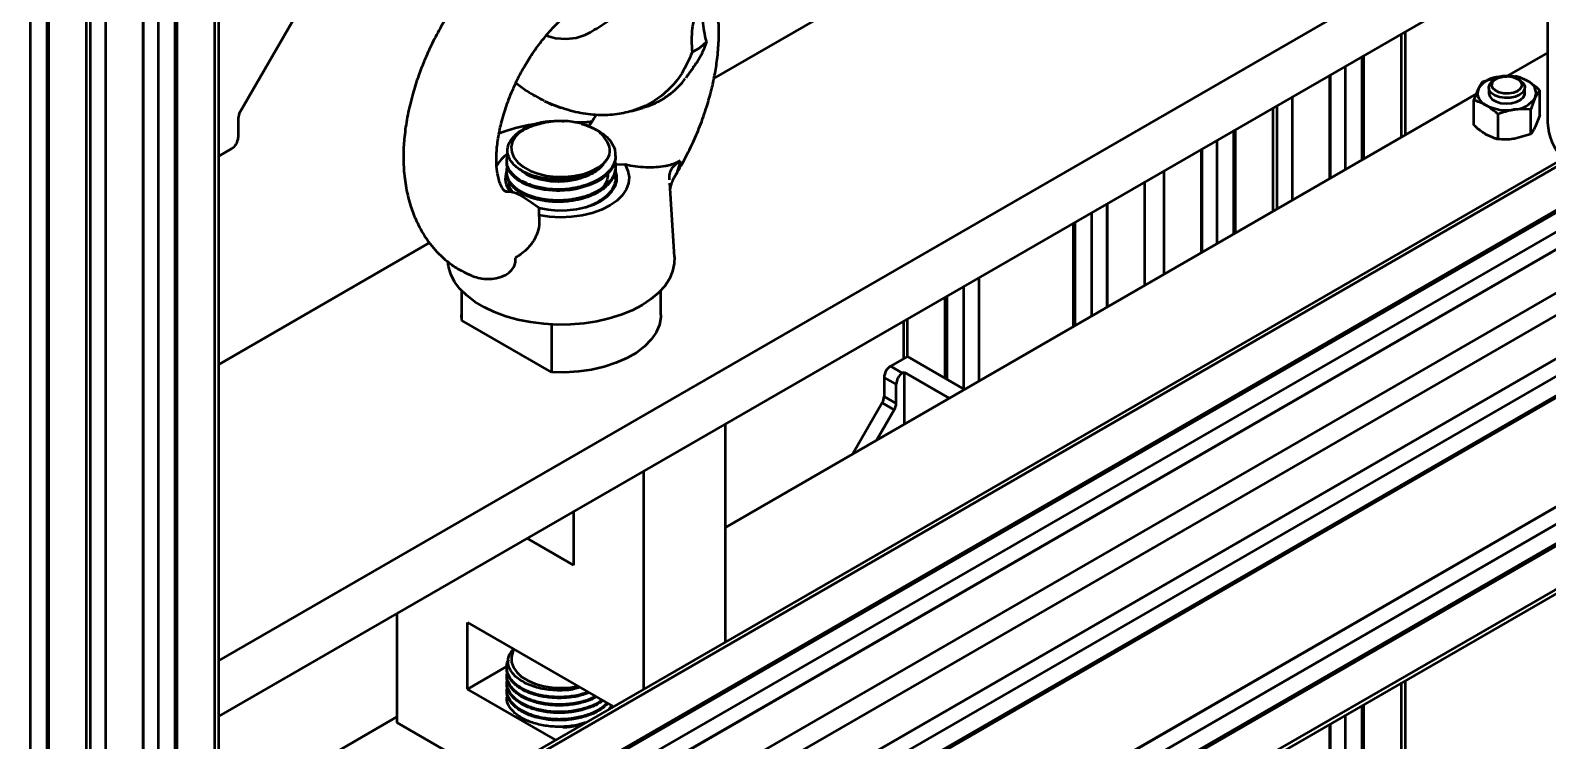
# Model space of a CAD drawing. Header units: millimetres. Extents: x 32504 to 36677, y 41990 to 42879.
# Drawn here: x 33491 to 33557.9, y 42644.5 to 42675.8 of the extents above; entities that cross this region are included whole.
import ezdxf

# ---------------------------------------------------------------- set-up
doc = ezdxf.new("R2010")
doc.units = ezdxf.units.MM
doc.layers.add('Net_dam', color=7, linetype='Continuous', lineweight=50)

msp = doc.modelspace()

# ---------------------------------------------------------------- linework, layer by layer
at = {"layer": 'Net_dam'}
for p, q in [((33521.1259, 42673.6993), (33554.745, 42693.1072)), ((33575.202, 42691.8543), (33499.293, 42648.033)), ((33575.202, 42689.4046), (33499.293, 42645.5833)), ((33592.4554, 42683.9867), (33499.293, 42630.2052)), ((33581.8488, 42683.6181), (33500.469, 42636.6386)), ((33581.9902, 42683.4968), (33500.6669, 42636.5499)), ((33499.1173, 42357.7724), (33499.1173, 42682.7557)), ((33499.293, 42358.0174), (33499.293, 42682.8571)), ((33592.8796, 42683.2518), (33499.5415, 42629.3689)), ((33583.6448, 42682.5416), (33502.2994, 42635.5819)), ((33583.7297, 42682.4927), (33502.3842, 42635.5329)), ((33584.4652, 42682.0681), (33503.1197, 42635.1083)), ((33496.6424, 42357.2418), (33496.6424, 42681.327)), ((33497.3778, 42356.8172), (33497.3778, 42681.7515)), ((33497.4626, 42356.8172), (33497.4626, 42681.8005)), ((33499.5291, 42627.4307), (33592.8672, 42681.3137)), ((33592.8796, 42681.3411), (33499.5415, 42627.4582)), ((33585.1263, 42681.6864), (33503.7809, 42634.7267)), ((33585.1439, 42681.6763), (33503.7984, 42634.7165)), ((33495.9636, 42355.9518), (33495.9636, 42680.9351)), ((33495.9812, 42355.9763), (33495.9812, 42680.9452)), ((33494.3089, 42354.9966), (33494.3089, 42679.9799)), ((33592.1018, 42680.1081), (33499.293, 42626.5307)), ((33493.4604, 42354.5068), (33493.4604, 42679.49)), ((33493.6362, 42354.7517), (33493.6362, 42679.5915)), ((33592.8372, 42679.6836), (33499.4991, 42625.8006)), ((33592.8796, 42679.6101), (33499.5415, 42625.7271)), ((33557.8883, 42679.4097), (33557.8883, 42671.7674)), ((33490.9855, 42353.9761), (33490.9855, 42678.0613)), ((33491.7209, 42353.5516), (33491.7209, 42678.4859)), ((33491.8058, 42353.5516), (33491.8058, 42678.5348)), ((33503.5599, 42677.9901), (33500.2325, 42672.2268)), ((33520.5243, 42675.0715), (33520.7927, 42675.3194)), ((33551.4432, 42671.1142), (33551.4432, 42675.689)), ((33551.6189, 42671.2157), (33551.6189, 42675.7904)), ((33499.5291, 42620.8984), (33592.8672, 42674.7813)), ((33592.8796, 42674.8088), (33499.5415, 42620.9259)), ((33520.491, 42675.047), (33520.1638, 42674.8575)), ((33520.491, 42675.047), (33520.4951, 42675.0495)), ((33520.521, 42675.0685), (33520.4951, 42675.0495)), ((33520.521, 42675.0685), (33520.5243, 42675.0715)), ((33549.7037, 42670.1101), (33549.7037, 42674.6848)), ((33549.7885, 42670.159), (33549.7885, 42674.7338)), ((33557.8883, 42674.8349), (33556.0936, 42673.7989)), ((33548.9683, 42669.6855), (33548.9683, 42674.2603)), ((33592.1018, 42673.5758), (33499.293, 42619.9984)), ((33548.2895, 42669.2936), (33548.2895, 42673.8684)), ((33548.3071, 42669.3038), (33548.3071, 42673.8785)), ((33554.6383, 42672.7384), (33554.8326, 42673.2517)), ((33555.0268, 42673.5754), (33555.7518, 42673.7824)), ((33555.2883, 42673.304), (33555.2883, 42673.0575)), ((33555.6201, 42673.6869), (33555.5225, 42673.6305)), ((33556.1568, 42673.795), (33556.4768, 42673.7997)), ((33556.654, 42673.6305), (33556.5564, 42673.6869)), ((33556.8883, 42673.0575), (33556.8883, 42673.304)), ((33592.8372, 42673.1512), (33499.4991, 42619.2683)), ((33592.8796, 42673.0777), (33499.5415, 42619.1948)), ((33513.6584, 42672.708), (33514.3694, 42672.4091)), ((33554.745, 42673.0203), (33521.6316, 42653.9044)), ((33546.6348, 42668.3385), (33546.6348, 42672.9132)), ((33554.6383, 42671.6379), (33554.6383, 42672.7384)), ((33557.5382, 42673.187), (33557.344, 42672.8633)), ((33557.5382, 42672.0865), (33557.5382, 42673.187)), ((33500.1496, 42671.948), (33500.1496, 42671.1035)), ((33517.4942, 42672.2659), (33517.9971, 42672.4143)), ((33545.7863, 42667.8486), (33545.7863, 42672.4234)), ((33545.9621, 42667.9501), (33545.9621, 42672.5248)), ((33555.6997, 42671.0251), (33555.6997, 42672.1256)), ((33557.1497, 42672.3499), (33556.4247, 42672.3326)), ((33557.1497, 42671.2494), (33557.1497, 42672.3499)), ((33557.5382, 42672.0865), (33557.344, 42671.5731)), ((33512.7787, 42671.4943), (33512.6934, 42671.4451)), ((33544.0468, 42666.8444), (33544.0468, 42671.4192)), ((33544.1317, 42666.8934), (33544.1317, 42671.4682)), ((33557.1497, 42671.2494), (33556.4247, 42671.0425)), ((33499.8668, 42670.6136), (33499.293, 42670.2823)), ((33499.4172, 42617.0094), (33592.7553, 42670.8923)), ((33592.8796, 42671.167), (33499.5415, 42617.2841)), ((33542.6326, 42666.028), (33542.6326, 42670.6028)), ((33542.6502, 42666.0382), (33542.6502, 42670.6129)), ((33543.3114, 42666.4199), (33543.3114, 42670.9946)), ((33511.9908, 42670.0778), (33511.9908, 42670.0166)), ((33517.2085, 42669.9026), (33516.788, 42669.8988)), ((33516.7908, 42670.2616), (33516.7908, 42670.3227)), ((33511.9908, 42669.5879), (33511.9908, 42669.5267)), ((33516.7908, 42669.7716), (33516.7908, 42669.8329)), ((33516.7908, 42669.2817), (33516.7908, 42669.343)), ((33540.978, 42665.0728), (33540.978, 42669.6476)), ((33511.9892, 42668.7175), (33512.1471, 42668.7189)), ((33519.3877, 42665.8316), (33519.1878, 42669.0937)), ((33540.1295, 42664.583), (33540.1295, 42669.1577)), ((33513.4105, 42668.0025), (33513.412, 42667.6711)), ((33538.4573, 42668.1924), (33538.4573, 42663.6176)), ((33538.4748, 42663.6278), (33538.4748, 42668.2025)), ((33536.9758, 42662.7624), (33536.9758, 42667.3371)), ((33537.0606, 42662.8114), (33537.0606, 42667.3861)), ((33537.796, 42663.2359), (33537.796, 42667.8107)), ((33499.293, 42661.0955), (33508.5974, 42666.4668)), ((33532.1392, 42660.0156), (33532.1392, 42664.545)), ((33532.8004, 42664.9268), (33532.8004, 42660.352)), ((33532.818, 42660.3621), (33532.818, 42664.9369)), ((33509.9908, 42664.3586), (33509.9908, 42663.28)), ((33510.0118, 42663.0321), (33510.0118, 42664.3364)), ((33518.7908, 42663.28), (33518.7908, 42664.3586)), ((33531.3189, 42660.4891), (33531.3189, 42664.0715)), ((33531.4038, 42660.4401), (33531.4038, 42664.1205)), ((33510.0118, 42663.0321), (33509.9908, 42663.28)), ((33513.9615, 42660.752), (33510.0118, 42663.0321)), ((33513.9615, 42662.8538), (33513.9615, 42660.752)), ((33529.4886, 42663.0149), (33529.4886, 42661.3428)), ((33529.6643, 42661.4443), (33529.6643, 42663.1163)), ((33529.6643, 42661.4443), (33528.9148, 42661.0116)), ((33532.1784, 42659.9929), (33529.6643, 42661.4443)), ((33529.1622, 42660.2155), (33528.6319, 42660.5217)), ((33528.6319, 42660.5217), (33528.6319, 42659.6771)), ((33529.4451, 42660.7054), (33528.9148, 42661.0116)), ((33529.5158, 42660.7462), (33529.4451, 42660.7054)), ((33529.5158, 42660.7462), (33529.5158, 42658.4558)), ((33531.4996, 42659.601), (33529.5158, 42660.7462)), ((33529.1622, 42659.371), (33529.1622, 42660.2155)), ((33528.5491, 42659.3983), (33527.2496, 42657.1476)), ((33529.0794, 42659.0922), (33528.5491, 42659.3983)), ((33528.6319, 42659.6771), (33529.1622, 42659.371)), ((33528.3102, 42657.7598), (33529.0794, 42659.0922)), ((33521.6316, 42648.8554), (33521.6316, 42658.4791)), ((33518.0395, 42646.7817), (33518.0395, 42656.4054)), ((33514.9282, 42654.6093), (33514.9282, 42652.2407)), ((33514.9282, 42652.2407), (33512.8767, 42653.425)), ((33507.15, 42650.1191), (33507.15, 42645.2994)), ((33510.2613, 42649.709), (33516.6857, 42646.0003)), ((33510.2613, 42646.7695), (33510.2613, 42649.709)), ((33510.2613, 42646.7695), (33512.0093, 42647.7786)), ((33511.9908, 42647.7235), (33511.9908, 42647.6826)), ((33511.9908, 42647.3969), (33511.9908, 42647.356)), ((33551.6189, 42600.8435), (33551.6189, 42647.1448)), ((33514.1397, 42644.5305), (33510.2613, 42646.7695)), ((33511.9908, 42647.0702), (33511.9908, 42647.0294)), ((33511.9908, 42646.7436), (33511.9908, 42646.7028)), ((33551.4432, 42600.742), (33551.4432, 42647.0433)), ((33516.6082, 42646.0214), (33516.5423, 42645.9174)), ((33549.7037, 42599.7379), (33549.7037, 42646.0391)), ((33549.7885, 42599.7868), (33549.7885, 42646.0881)), ((33507.15, 42645.5443), (33499.293, 42641.0086)), ((33507.15, 42645.2994), (33511.3109, 42642.8974)), ((33548.2895, 42598.9215), (33548.2895, 42645.2227)), ((33548.3071, 42598.9316), (33548.3071, 42645.2329)), ((33548.9683, 42599.3133), (33548.9683, 42645.6146))]:
    msp.add_line(p, q, dxfattribs=at)
at = {"layer": 'Net_dam', "flags": 128}
for points in [[(33513.7356, 42675.5922), (33514.1467, 42675.4885), (33514.6144, 42675.4493), (33515.0523, 42675.4964), (33515.4529, 42675.6278), (33515.5942, 42675.7012), (33515.5942, 42675.7012), (33515.5942, 42675.7012)], [(33556.6539, 42672.9775), (33556.4621, 42672.8957), (33556.237, 42672.8502), (33555.9987, 42672.8451), (33555.7683, 42672.8807), (33555.5664, 42672.954), (33555.4109, 42673.0583), (33555.3155, 42673.1845), (33555.2888, 42673.3213), (33555.3331, 42673.4565), (33555.4446, 42673.5783), (33555.5225, 42673.6305)], [(33556.5563, 42673.1466), (33556.379, 42673.0735), (33556.1701, 42673.0376), (33555.9524, 42673.0428), (33555.7494, 42673.0885), (33555.5832, 42673.1698), (33555.4716, 42673.2779), (33555.4269, 42673.401), (33555.4539, 42673.5258), (33555.5496, 42673.6388), (33555.7036, 42673.7278), (33555.8994, 42673.783), (33556.1156, 42673.7986), (33556.3289, 42673.7727), (33556.516, 42673.7084), (33556.6569, 42673.6124), (33556.7361, 42673.4952), (33556.7451, 42673.3695), (33556.6829, 42673.249), (33556.5563, 42673.1466)], [(33556.654, 42673.6305), (33556.6946, 42673.6053), (33556.8215, 42673.4887), (33556.8832, 42673.3557), (33556.8743, 42673.2182), (33556.7955, 42673.0882), (33556.6539, 42672.9775)], [(33513.7502, 42672.6694), (33513.8888, 42672.5865), (33513.8888, 42672.5865), (33513.8888, 42672.5865)], [(33555.2883, 42673.0575), (33555.2888, 42673.0402), (33555.3331, 42672.905), (33555.4446, 42672.7833), (33555.6132, 42672.6859), (33555.824, 42672.6216), (33556.0583, 42672.596), (33556.2953, 42672.6114), (33556.5139, 42672.6665), (33556.6946, 42672.7563), (33556.8215, 42672.8728), (33556.8832, 42673.0058), (33556.8883, 42673.0575)], [(33515.2875, 42671.6998), (33515.4392, 42671.6562), (33515.7357, 42671.5461), (33515.9192, 42671.4593), (33515.9997, 42671.4158), (33516.1254, 42671.3397), (33516.2163, 42671.2773), (33516.3085, 42671.2061), (33516.3467, 42671.1739), (33516.4122, 42671.114), (33516.468, 42671.0576), (33516.5302, 42670.9872), (33516.5954, 42670.9018), (33516.7005, 42670.7205), (33516.7564, 42670.5694), (33516.7854, 42670.2248), (33516.765, 42670.1088), (33516.7296, 42669.9942), (33516.6794, 42669.8814), (33516.638, 42669.8081), (33516.5781, 42669.7193), (33516.5165, 42669.6418), (33516.4476, 42669.5666), (33516.3332, 42669.4601), (33516.2335, 42669.3809), (33516.0981, 42669.2881), (33515.925, 42669.1887), (33515.7738, 42669.1156), (33515.6519, 42669.0644), (33515.5301, 42669.0193), (33515.4044, 42668.9784), (33515.3589, 42668.9649), (33515.3001, 42668.9484), (33515.2276, 42668.9295), (33515.1409, 42668.909), (33515.1397, 42668.9088), (33515.1376, 42668.9083), (33515.1301, 42668.9066), (33515.1029, 42668.9007), (33514.9983, 42668.8798), (33514.8904, 42668.8614), (33514.7513, 42668.8421), (33514.5803, 42668.8251), (33514.2692, 42668.8124), (33514.0141, 42668.8196), (33513.8954, 42668.8284), (33513.7643, 42668.8423), (33513.6216, 42668.8625), (33513.4689, 42668.8903), (33513.2486, 42668.9429), (33513.0963, 42668.989), (33513.0053, 42669.0207), (33512.9812, 42669.0297), (33512.9743, 42669.0323), (33512.972, 42669.0332), (33512.9713, 42669.0335), (33512.971, 42669.0336), (33512.9709, 42669.0336), (33512.9709, 42669.0336), (33512.9709, 42669.0336), (33512.9709, 42669.0336), (33512.9709, 42669.0337), (33512.9709, 42669.0337), (33512.9709, 42669.0337), (33512.8595, 42669.0792), (33512.7535, 42669.1285), (33512.6531, 42669.1814), (33512.5588, 42669.2376), (33512.4412, 42669.3184), (33512.3488, 42669.3929), (33512.2447, 42669.4936), (33512.1517, 42669.6075), (33512.0903, 42669.7053), (33512.0519, 42669.7845), (33512.0327, 42669.8345), (33512.017, 42669.8849), (33512.005, 42669.9356), (33511.9955, 42669.9956), (33511.9909, 42670.09), (33512.0107, 42670.2456), (33512.0455, 42670.345)], [(33512.3843, 42671.1497), (33512.2508, 42670.9234), (33512.1931, 42670.6867), (33512.2132, 42670.4479), (33512.3105, 42670.2156), (33512.4815, 42669.9978), (33512.7202, 42669.8025), (33513.018, 42669.6364), (33513.3645, 42669.5055), (33513.7473, 42669.4144), (33514.1529, 42669.3663), (33514.567, 42669.3629), (33514.9748, 42669.4044), (33515.3619, 42669.4892), (33515.7146, 42669.6145), (33516.0204, 42669.7756), (33516.2685, 42669.967), (33516.45, 42670.1819)], [(33516.7897, 42670.2616), (33516.7845, 42670.1559), (33516.7632, 42670.0401), (33516.7268, 42669.9255), (33516.6497, 42669.7663), (33516.5336, 42669.601), (33516.4057, 42669.464), (33516.2218, 42669.311), (33516.0673, 42669.2078), (33515.9323, 42669.1313), (33515.8366, 42669.0833), (33515.6225, 42668.9917), (33515.3073, 42668.8891), (33515.2057, 42668.8629), (33515.0312, 42668.8249), (33514.7681, 42668.783), (33514.532, 42668.7603), (33514.3389, 42668.7519), (33514.185, 42668.7517), (33514.0026, 42668.759), (33513.8437, 42668.7721), (33513.6405, 42668.7982), (33513.4576, 42668.8314), (33513.2846, 42668.872), (33513.1187, 42668.9204), (33512.9036, 42668.9992), (33512.678, 42669.1065), (33512.5672, 42669.171), (33512.4501, 42669.2505), (33512.3312, 42669.3473), (33512.2254, 42669.4537), (33512.1572, 42669.5386), (33512.1172, 42669.5981), (33512.098, 42669.6303), (33512.0979, 42669.6303), (33512.0979, 42669.6303), (33512.0979, 42669.6303), (33512.0979, 42669.6303), (33512.0979, 42669.6303), (33512.0979, 42669.6303), (33512.0306, 42669.7792), (33512.0091, 42669.8552), (33512.0014, 42669.8935), (33511.9984, 42669.9127), (33511.997, 42669.9223), (33511.9964, 42669.9271), (33511.9961, 42669.9295), (33511.996, 42669.9307), (33511.9959, 42669.9309), (33511.9959, 42669.9309), (33511.9959, 42669.9309), (33511.9959, 42669.9309), (33511.9959, 42669.9312), (33511.9924, 42669.9688), (33511.9914, 42670.0166)], [(33517.2085, 42669.9026), (33517.3371, 42669.6342), (33517.3896, 42669.3574), (33517.3645, 42669.0793), (33517.2625, 42668.8071), (33517.0863, 42668.5479), (33516.8403, 42668.3084), (33516.5311, 42668.0946), (33516.1665, 42667.9123), (33515.756, 42667.7661), (33515.3103, 42667.6597), (33514.8407, 42667.5959), (33514.3595, 42667.5764), (33513.8792, 42667.6017), (33513.412, 42667.6711)], [(33513.4105, 42668.0025), (33513.8119, 42667.925), (33514.2303, 42667.8882), (33514.6534, 42667.8933), (33515.0688, 42667.9401), (33515.4642, 42668.0272), (33515.828, 42668.1521), (33516.1494, 42668.3111), (33516.4189, 42668.4994), (33516.6287, 42668.7116), (33516.7725, 42668.9414), (33516.846, 42669.182), (33516.8472, 42669.4264), (33516.8059, 42669.5928)], [(33517.958, 42663.707), (33517.5186, 42663.4777), (33517.0353, 42663.2799), (33516.5148, 42663.1166), (33515.9645, 42662.9899), (33515.3922, 42662.9017), (33514.8058, 42662.8531), (33514.2135, 42662.845), (33513.6238, 42662.8773), (33513.0448, 42662.9497), (33512.4847, 42663.0611), (33511.9514, 42663.21), (33511.4523, 42663.3942), (33510.9945, 42663.6113), (33510.5843, 42663.858), (33510.2276, 42664.1311), (33509.9293, 42664.4265), (33509.6936, 42664.7403), (33509.5239, 42665.068), (33509.4225, 42665.4049), (33509.3941, 42665.6247)], [(33519.3877, 42665.8316), (33519.3802, 42665.5419), (33519.3067, 42665.2025), (33519.1642, 42664.8706), (33518.9547, 42664.5507), (33518.6811, 42664.2473), (33518.3473, 42663.9648), (33517.958, 42663.707)], [(33518.7908, 42663.28), (33518.7876, 42663.1831), (33518.7243, 42662.8402), (33518.5812, 42662.5054), (33518.3609, 42662.1849), (33518.0674, 42661.8846), (33517.7061, 42661.61), (33517.2837, 42661.3661), (33516.808, 42661.1575), (33516.2877, 42660.9881), (33515.7325, 42660.8609), (33515.1525, 42660.7783), (33514.5585, 42660.7418), (33513.9615, 42660.752)], [(33512.3197, 42648.5207), (33512.266, 42648.4217), (33512.1975, 42648.1918), (33512.203, 42647.9587), (33512.2822, 42647.73), (33512.4325, 42647.5135), (33512.6489, 42647.3166), (33512.924, 42647.1458), (33513.2485, 42647.0069), (33513.6115, 42646.9046), (33514.0009, 42646.8424), (33514.4033, 42646.8223), (33514.8054, 42646.845), (33515.1329, 42646.8967)]]:
    msp.add_lwpolyline(points, dxfattribs=at)
at = {"layer": 'Net_dam'}
for centre, radius, start, end in [((33555.3714, 42673.0613), 0.5715, 160.538998, 249.257925), ((33555.8229, 42672.5978), 1.1868, 93.433502, 146.561121), ((33556.0905, 42671.8158), 1.9956, 62.642825, 99.771097), ((33556.8051, 42673.0537), 0.5715, 340.538998, 69.257925), ((33556.3536, 42673.5172), 1.1868, 273.433502, 326.561121), ((33500.7264, 42671.9283), 0.5771, 148.856272, 178.043501), ((33556.086, 42674.2992), 1.9956, 242.642825, 279.771097), ((33514.1625, 42664.896), 6.8518, 98.538714, 111.658562), ((33513.6089, 42669.8316), 1.8551, 119.570641, 134.272587), ((33560.3111, 42671.8514), 2.4243, 181.98606, 223.777344), ((33499.5356, 42671.1314), 0.6147, 302.605478, 357.394522), ((33513.0596, 42668.9337), 1.7728, 125.534887, 149.575584), ((33512.8205, 42669.3045), 0.8924, 159.220851, 221.01059), ((33529.246, 42660.4937), 0.6147, 122.605478, 177.394522), ((33529.7763, 42660.1876), 0.6147, 122.605478, 177.394522), ((33528.0551, 42659.6968), 0.5771, 328.856272, 358.043501), ((33528.5855, 42659.3907), 0.5771, 328.856272, 358.043501)]:
    msp.add_arc(centre, radius, start, end, dxfattribs=at)
for points, knots in [([(33519.4565, 42669.4885), (33519.5341, 42669.615), (33519.7936, 42670.038), (33520.1492, 42670.7445), (33520.5237, 42671.6128), (33520.8065, 42672.4206), (33521.0166, 42673.1722), (33521.1694, 42673.8705), (33521.2846, 42674.6005), (33521.3498, 42675.3771), (33521.3476, 42676.087), (33521.2987, 42676.6821), (33521.2278, 42677.163), (33521.1322, 42677.6154), (33520.9999, 42678.0888), (33520.8085, 42678.6127), (33520.5549, 42679.1372), (33520.2744, 42679.5855), (33519.9862, 42679.9597), (33519.6413, 42680.3292), (33519.2302, 42680.6668), (33518.8412, 42680.9183), (33518.6098, 42681.0217), (33518.5303, 42681.0572)], [0, 0, 0, 0, 0.0307688, 0.102925, 0.1629878, 0.2274414, 0.2826722, 0.3297896, 0.3826408, 0.4450799, 0.5051404, 0.5464342, 0.5849452, 0.6207461, 0.6578011, 0.7039357, 0.7570748, 0.8027338, 0.8385661, 0.8792894, 0.9335693, 0.9771913, 1, 1, 1, 1]), ([(33513.3785, 42680.5192), (33513.1207, 42680.3582), (33512.6394, 42680.0575), (33511.983, 42679.534), (33511.4367, 42679.0369), (33510.9909, 42678.5806), (33510.6356, 42678.1822), (33510.3267, 42677.8096), (33510.0315, 42677.4279), (33509.715, 42676.9861), (33509.3812, 42676.4777), (33509.0157, 42675.861), (33508.6648, 42675.1868), (33508.3513, 42674.4881), (33508.0781, 42673.7775), (33507.8252, 42672.9807), (33507.6172, 42672.1135), (33507.4847, 42671.2617), (33507.4276, 42670.4695), (33507.4417, 42669.6792), (33507.5431, 42668.8607), (33507.7375, 42668.0862), (33507.9919, 42667.4294), (33508.3341, 42666.7783), (33508.8242, 42666.1067), (33509.4267, 42665.5705), (33509.9815, 42665.2107), (33510.3034, 42665.077), (33510.4535, 42665.0147)], [0, 0, 0, 0, 0.05033871, 0.09395948, 0.13146368, 0.16323797, 0.18953694, 0.21053219, 0.23442225, 0.26027259, 0.28980823, 0.32279463, 0.36427061, 0.4002963, 0.43510622, 0.47702956, 0.5257311, 0.57208207, 0.61318159, 0.65469035, 0.70253253, 0.75177327, 0.792616, 0.82665825, 0.88032006, 0.93866703, 0.97139474, 1, 1, 1, 1]), ([(33515.5942, 42675.7012), (33515.5942, 42675.7012), (33515.8386, 42675.8362), (33516.3189, 42676.1289), (33517.0507, 42676.6582), (33517.5343, 42677.0772), (33517.8106, 42677.3023), (33517.8106, 42677.3023)], [0, 0, 0, 0, 0.0000033, 0.3194152, 0.6387955, 0.9999967, 1, 1, 1, 1]), ([(33520.745, 42677.2594), (33520.704, 42677.1064), (33520.622, 42676.8), (33520.6156, 42676.2975), (33520.6701, 42675.802), (33520.7517, 42675.4808), (33520.7927, 42675.3194)], [0, 0, 0, 0, 0.27825615, 0.55710476, 0.77760746, 1, 1, 1, 1]), ([(33511.9891, 42668.7227), (33511.9824, 42668.721), (33511.9687, 42668.7176), (33511.9743, 42668.7071), (33511.9569, 42668.706), (33511.9146, 42668.7294), (33511.8713, 42668.767), (33511.8193, 42668.8308), (33511.7549, 42668.9407), (33511.6836, 42669.106), (33511.5988, 42669.4036), (33511.5348, 42669.8329), (33511.5292, 42670.3962), (33511.5992, 42671.0429), (33511.7185, 42671.6281), (33511.8505, 42672.1109), (33511.9769, 42672.5025), (33512.119, 42672.8855), (33512.2909, 42673.2948), (33512.5064, 42673.7486), (33512.7881, 42674.2674), (33513.1449, 42674.8366), (33513.5844, 42675.4376), (33514.1118, 42676.0421), (33514.7305, 42676.6266), (33515.1728, 42676.9176), (33515.4061, 42677.0711)], [0, 0, 0, 0, 0.0440651, 0.0897067, 0.1237188, 0.1513909, 0.1818246, 0.2154381, 0.2495221, 0.2971128, 0.3370045, 0.386832, 0.4413672, 0.4930789, 0.5411084, 0.570279, 0.5970686, 0.6242915, 0.6509231, 0.6832398, 0.7211916, 0.7647925, 0.8141522, 0.8694842, 0.9311651, 1, 1, 1, 1]), ([(33520.5114, 42677.0878), (33520.4335, 42676.9077), (33520.2776, 42676.547), (33520.1682, 42675.9689), (33520.1278, 42675.4036), (33520.1518, 42675.04), (33520.1638, 42674.8575)], [0, 0, 0, 0, 0.2782561, 0.5571048, 0.7776075, 1, 1, 1, 1]), ([(33520.7927, 42675.3194), (33520.6775, 42674.998), (33520.5243, 42674.5703), (33520.2549, 42674.2569), (33520.188, 42674.179)], [0, 0, 0, 0, 0.7514959, 1, 1, 1, 1]), ([(33520.1638, 42674.8575), (33520.0244, 42674.5346), (33519.7475, 42673.8932), (33519.1091, 42673.1455), (33518.3383, 42672.5783), (33517.503, 42672.2368), (33516.6512, 42672.079), (33515.8077, 42672.0825), (33514.9157, 42672.2218), (33514.3011, 42672.438), (33513.9915, 42672.5469)], [0, 0, 0, 0, 0.14195725, 0.2819563, 0.42092803, 0.55946317, 0.66836305, 0.7777104, 0.8880307, 1, 1, 1, 1]), ([(33519.9019, 42673.7376), (33519.9142, 42673.7552), (33519.9318, 42673.7804), (33519.9772, 42673.8451), (33520.0157, 42673.8989), (33520.0602, 42673.9602), (33520.1312, 42674.0569), (33520.184, 42674.129), (33520.2212, 42674.1798)], [0, 0, 0, 0, 0.2606109, 0.37260346, 0.48019977, 0.5907257, 0.7110009, 1, 1, 1, 1]), ([(33512.3962, 42673.507), (33512.553, 42673.3887), (33512.9571, 42673.0839), (33513.3803, 42672.8597), (33513.6394, 42672.7224)], [0, 0, 0, 0, 0.387838, 1, 1, 1, 1]), ([(33517.9892, 42672.4206), (33518.0638, 42672.4408), (33518.2963, 42672.5037), (33518.6568, 42672.6693), (33519.0679, 42672.9114), (33519.421, 42673.1974), (33519.6896, 42673.4602), (33519.8164, 42673.64), (33519.8618, 42673.7042)], [0, 0, 0, 0, 0.0980346, 0.3054948, 0.5136632, 0.7210679, 0.9003385, 1, 1, 1, 1]), ([(33554.8326, 42673.2517), (33554.8372, 42673.2616), (33554.9028, 42673.4015), (33554.967, 42673.4917), (33555.0268, 42673.5754)], [0, 0, 0, 0, 0.0702148, 1, 1, 1, 1]), ([(33555.7518, 42673.7824), (33555.769, 42673.7851), (33555.8815, 42673.8024), (33555.9917, 42673.7979), (33556.0851, 42673.794)], [0, 0, 0, 0, 0.1528732, 1, 1, 1, 1]), ([(33557.0075, 42673.5882), (33556.9592, 42673.6146), (33556.7796, 42673.7131), (33556.6047, 42673.7631), (33556.4768, 42673.7997)], [0, 0, 0, 0, 0.2686336, 1, 1, 1, 1]), ([(33557.5382, 42673.187), (33557.4937, 42673.227), (33557.3207, 42673.3824), (33557.1409, 42673.5005), (33557.0075, 42673.5882)], [0, 0, 0, 0, 0.2575513, 1, 1, 1, 1]), ([(33513.8888, 42672.5865), (33513.8896, 42672.5862), (33513.8916, 42672.5855), (33513.8978, 42672.5831), (33513.9162, 42672.576), (33513.9486, 42672.5634), (33513.9765, 42672.5527), (33513.9915, 42672.5469)], [0, 0, 0, 0, 0.03863, 0.08922, 0.1873802, 0.5620709, 1, 1, 1, 1]), ([(33555.169, 42672.5268), (33555.1208, 42672.5533), (33554.9411, 42672.6518), (33554.7662, 42672.7018), (33554.6383, 42672.7384)], [0, 0, 0, 0, 0.2686336, 1, 1, 1, 1]), ([(33557.344, 42672.8633), (33557.3394, 42672.8532), (33557.2738, 42672.7106), (33557.2095, 42672.5237), (33557.1497, 42672.3499)], [0, 0, 0, 0, 0.0702148, 1, 1, 1, 1]), ([(33515.9296, 42672.1046), (33515.8591, 42671.9851), (33515.7539, 42671.8069), (33515.6325, 42671.6415), (33515.5924, 42671.587)], [0, 0, 0, 0, 0.6702615, 1, 1, 1, 1]), ([(33555.6997, 42672.1256), (33555.6552, 42672.1657), (33555.4822, 42672.3211), (33555.3025, 42672.4392), (33555.169, 42672.5268)], [0, 0, 0, 0, 0.2575513, 1, 1, 1, 1]), ([(33556.4247, 42672.3326), (33556.4075, 42672.3298), (33556.1627, 42672.2906), (33555.9228, 42672.2051), (33555.6997, 42672.1256)], [0, 0, 0, 0, 0.0702148, 1, 1, 1, 1]), ([(33513.7732, 42671.8044), (33513.6536, 42671.7851), (33513.4111, 42671.7459), (33513.0863, 42671.645), (33512.8025, 42671.5163), (33512.5525, 42671.3536), (33512.4432, 42671.2211), (33512.3843, 42671.1497)], [0, 0, 0, 0, 0.1898072, 0.384867, 0.574753, 0.7704595, 1, 1, 1, 1]), ([(33513.5999, 42671.7365), (33513.3841, 42671.682), (33512.9524, 42671.573), (33512.5736, 42671.3375), (33512.4202, 42671.1853), (33512.3843, 42671.1497)], [0, 0, 0, 0, 0.4337519, 0.8672415, 1, 1, 1, 1]), ([(33516.3071, 42671.0886), (33516.2645, 42671.1411), (33516.1361, 42671.2995), (33515.7873, 42671.5408), (33515.2168, 42671.7532), (33514.5263, 42671.8466), (33513.9702, 42671.8157), (33513.6761, 42671.7528), (33513.5999, 42671.7365)], [0, 0, 0, 0, 0.0928037, 0.2799318, 0.4949191, 0.7099063, 0.9248936, 1, 1, 1, 1]), ([(33513.7732, 42671.8044), (33513.8351, 42671.8109), (33513.959, 42671.824), (33514.1486, 42671.8329), (33514.3179, 42671.8329), (33514.4402, 42671.8294), (33514.4986, 42671.8251), (33514.5149, 42671.8239)], [0, 0, 0, 0, 0.25520837, 0.51041751, 0.76562743, 0.93433764, 1, 1, 1, 1]), ([(33515.7358, 42671.7924), (33515.7009, 42671.788), (33515.5281, 42671.7666), (33515.281, 42671.7538), (33515.0704, 42671.7569), (33515.0108, 42671.7578)], [0, 0, 0, 0, 0.15371762, 0.76045621, 1, 1, 1, 1]), ([(33555.169, 42671.2367), (33555.1208, 42671.266), (33554.9411, 42671.3749), (33554.7662, 42671.5268), (33554.6383, 42671.6379)], [0, 0, 0, 0, 0.2686336, 1, 1, 1, 1]), ([(33555.6997, 42671.0251), (33555.6552, 42671.0365), (33555.4822, 42671.0808), (33555.3025, 42671.1703), (33555.169, 42671.2367)], [0, 0, 0, 0, 0.2575513, 1, 1, 1, 1]), ([(33557.344, 42671.5731), (33557.3394, 42671.5633), (33557.2738, 42671.4233), (33557.2095, 42671.3332), (33557.1497, 42671.2494)], [0, 0, 0, 0, 0.0702148, 1, 1, 1, 1]), ([(33516.45, 42670.1819), (33516.3462, 42670.046), (33516.1386, 42669.7742), (33515.5649, 42669.4672), (33514.8673, 42669.2785), (33514.0992, 42669.2318), (33513.3498, 42669.3337), (33512.7045, 42669.5727), (33512.234, 42669.9239), (33512.0014, 42670.3459), (33512.0154, 42670.7816), (33512.2177, 42671.0379), (33512.3139, 42671.1599)], [0, 0, 0, 0, 0.0976044, 0.1951815, 0.2938257, 0.3938068, 0.4941263, 0.596005, 0.6980451, 0.8017744, 0.9057002, 1, 1, 1, 1]), ([(33516.45, 42670.1819), (33516.4605, 42670.204), (33516.5377, 42670.3672), (33516.5762, 42670.6876), (33516.3954, 42670.957), (33516.3071, 42671.0886)], [0, 0, 0, 0, 0.0740061, 0.547626, 1, 1, 1, 1]), ([(33556.4247, 42671.0425), (33556.4075, 42671.0399), (33556.1627, 42671.0034), (33555.9228, 42671.0147), (33555.6997, 42671.0251)], [0, 0, 0, 0, 0.0702148, 1, 1, 1, 1]), ([(33516.764, 42670.0446), (33516.7669, 42670.0342), (33516.7802, 42669.9875), (33516.7906, 42669.8954), (33516.7924, 42669.7421), (33516.7629, 42669.5915), (33516.7126, 42669.4576), (33516.6688, 42669.3688), (33516.6228, 42669.2922), (33516.5582, 42669.1998), (33516.474, 42669.1003), (33516.3723, 42669.0024), (33516.2801, 42668.9254), (33516.1906, 42668.8586), (33516.0925, 42668.7935), (33515.9883, 42668.7319), (33515.8613, 42668.6649), (33515.7377, 42668.6086), (33515.6158, 42668.5599), (33515.5125, 42668.5225), (33515.3896, 42668.483), (33515.2412, 42668.4417), (33515.0612, 42668.4003), (33514.8458, 42668.3625), (33514.6259, 42668.337), (33514.4352, 42668.3253), (33514.2819, 42668.3218), (33514.1451, 42668.3231), (33514.0069, 42668.3293), (33513.8679, 42668.3402), (33513.7093, 42668.3582), (33513.5455, 42668.3841), (33513.3696, 42668.4208), (33513.1963, 42668.4659), (33513.0238, 42668.5221), (33512.8724, 42668.5822), (33512.7064, 42668.6595), (33512.5409, 42668.7543), (33512.3914, 42668.8638), (33512.2825, 42668.9617), (33512.1975, 42669.0544), (33512.1345, 42669.1396), (33512.0855, 42669.2215), (33512.0497, 42669.2961), (33512.0215, 42669.3745), (33511.9995, 42669.4637), (33511.9886, 42669.5571), (33511.9934, 42669.6606), (33512.0015, 42669.7379), (33512.0208, 42669.7846), (33512.0257, 42669.7965)], [0, 0, 0, 0, 0.0062779, 0.0282088, 0.0548052, 0.0973575, 0.1179246, 0.1362657, 0.1523807, 0.1662693, 0.1957741, 0.2185741, 0.2346664, 0.2519948, 0.2693233, 0.2866519, 0.3039806, 0.3294205, 0.3418001, 0.3561281, 0.3724043, 0.3915195, 0.4144801, 0.4412851, 0.4718219, 0.4948854, 0.5104718, 0.5274207, 0.5445775, 0.5609952, 0.5787204, 0.6038875, 0.623552, 0.6479338, 0.67451, 0.6974544, 0.7167661, 0.7546564, 0.7852031, 0.8083044, 0.8314058, 0.8545073, 0.8697507, 0.8888833, 0.9058817, 0.9228798, 0.9486616, 0.9680732, 0.9918284, 1, 1, 1, 1]), ([(33516.3098, 42670.0274), (33516.2554, 42669.94), (33516.1205, 42669.7232), (33515.691, 42669.4476), (33515.1029, 42669.2324), (33514.4372, 42669.1362), (33513.763, 42669.1654), (33513.168, 42669.3165), (33512.7642, 42669.5034), (33512.6408, 42669.6477), (33512.6095, 42669.6843)], [0, 0, 0, 0, 0.0969197, 0.2402284, 0.3819205, 0.5252675, 0.6669319, 0.810299, 0.9519529, 1, 1, 1, 1]), ([(33519.6389, 42670.0656), (33519.4784, 42669.9897), (33519.2776, 42669.8947), (33518.8947, 42669.8175), (33518.567, 42669.7789), (33518.1305, 42669.7755), (33517.6717, 42669.8114), (33517.3645, 42669.8719), (33517.2085, 42669.9026)], [0, 0, 0, 0, 0.2705903, 0.3385514, 0.5018526, 0.6698828, 0.8324809, 1, 1, 1, 1]), ([(33519.1728, 42669.2354), (33519.1681, 42669.3231), (33519.1585, 42669.5022), (33519.2579, 42669.7262), (33519.4172, 42669.9171), (33519.5644, 42670.0157), (33519.6389, 42670.0656)], [0, 0, 0, 0, 0.258791, 0.5284318, 0.7614792, 1, 1, 1, 1]), ([(33519.6389, 42670.0656), (33519.6222, 42669.9994), (33519.5753, 42669.8144), (33519.5198, 42669.6238), (33519.4815, 42669.5038), (33519.4599, 42669.4932), (33519.4537, 42669.4902)], [0, 0, 0, 0, 0.2474191, 0.6923297, 0.9124851, 1, 1, 1, 1]), ([(33516.7891, 42669.7716), (33516.7895, 42669.759), (33516.7918, 42669.6983), (33516.7746, 42669.5855), (33516.7363, 42669.4514), (33516.6872, 42669.3426), (33516.624, 42669.2294), (33516.5338, 42669.1044), (33516.4006, 42668.9645), (33516.2316, 42668.8224), (33516.022, 42668.6846), (33515.7833, 42668.5647), (33515.5719, 42668.4807), (33515.3962, 42668.4234), (33515.2218, 42668.3754), (33515.0107, 42668.3283), (33514.7556, 42668.2884), (33514.5174, 42668.2675), (33514.3074, 42668.2602), (33514.1174, 42668.2618), (33513.8945, 42668.275), (33513.6289, 42668.3063), (33513.3639, 42668.3585), (33513.1425, 42668.421), (33512.9915, 42668.4736), (33512.8358, 42668.5362), (33512.6705, 42668.6166), (33512.4978, 42668.7228), (33512.3325, 42668.8492), (33512.2041, 42668.9808), (33512.1145, 42669.1078), (33512.0597, 42669.2099), (33512.0185, 42669.318), (33511.9945, 42669.425), (33511.9919, 42669.4971), (33511.9908, 42669.5267)], [0, 0, 0, 0, 0.0082521, 0.0396275, 0.0736421, 0.0968541, 0.1130368, 0.1514798, 0.185517, 0.2178487, 0.2649424, 0.3063548, 0.3390524, 0.3639246, 0.3845776, 0.4141995, 0.45222, 0.4881665, 0.5092225, 0.5357789, 0.5638922, 0.5989496, 0.6448363, 0.6771878, 0.6995213, 0.7172448, 0.7552647, 0.7885758, 0.8217587, 0.8695698, 0.8977599, 0.9214654, 0.947374, 0.9783809, 1, 1, 1, 1]), ([(33516.7638, 42669.5612), (33516.764, 42669.5604), (33516.7771, 42669.5172), (33516.7864, 42669.4453), (33516.7921, 42669.3496), (33516.7883, 42669.2544), (33516.7705, 42669.1361), (33516.7291, 42669.0034), (33516.6716, 42668.8822), (33516.6097, 42668.7813), (33516.5358, 42668.6818), (33516.4356, 42668.5705), (33516.2881, 42668.4374), (33516.1104, 42668.3114), (33515.9255, 42668.2067), (33515.7735, 42668.1341), (33515.6392, 42668.0787), (33515.5282, 42668.0377), (33515.4575, 42668.0156), (33515.4291, 42668.0067)], [0, 0, 0, 0, 0.0012655, 0.0707277, 0.1158745, 0.1557349, 0.2238551, 0.3068531, 0.3725379, 0.4264951, 0.4796921, 0.5478681, 0.6297912, 0.7359713, 0.8119064, 0.8742495, 0.9229959, 0.9690462, 1, 1, 1, 1]), ([(33516.4493, 42669.4974), (33516.4415, 42669.386), (33516.424, 42669.1386), (33516.1993, 42668.8212), (33515.9424, 42668.6616), (33515.8434, 42668.6001)], [0, 0, 0, 0, 0.3345315, 0.7435294, 1, 1, 1, 1]), ([(33516.7889, 42669.2817), (33516.7875, 42669.2361), (33516.7837, 42669.1156), (33516.7338, 42668.9396), (33516.6636, 42668.8149), (33516.6334, 42668.7612)], [0, 0, 0, 0, 0.2579309, 0.6804292, 1, 1, 1, 1]), ([(33519.2044, 42668.822), (33519.2055, 42668.8288), (33519.212, 42668.8706), (33519.2436, 42669.0021), (33519.3224, 42669.2197), (33519.3988, 42669.3973), (33519.4652, 42669.4897), (33519.4673, 42669.4927)], [0, 0, 0, 0, 0.0481229, 0.2969946, 0.5895928, 0.986656, 1, 1, 1, 1]), ([(33512.0946, 42669.1492), (33512.086, 42669.0992), (33512.0591, 42668.944), (33512.1697, 42668.7986), (33512.2447, 42668.7)], [0, 0, 0, 0, 0.3219352, 1, 1, 1, 1]), ([(33512.1471, 42668.7189), (33512.2236, 42668.7007), (33512.3606, 42668.6682), (33512.6785, 42668.5106), (33513.0318, 42668.2819), (33513.2797, 42668.0991), (33513.4105, 42668.0025)], [0, 0, 0, 0, 0.2884019, 0.5164574, 0.744747, 1, 1, 1, 1]), ([(33513.412, 42667.6711), (33513.4243, 42667.4844), (33513.4437, 42667.191), (33513.3098, 42666.7928), (33513.1712, 42666.5358), (33512.9375, 42666.2203), (33512.6806, 42665.9814), (33512.4263, 42665.8271), (33512.3749, 42665.796)], [0, 0, 0, 0, 0.26983326, 0.42389625, 0.58172149, 0.66124536, 0.93152995, 1, 1, 1, 1]), ([(33510.5011, 42664.9842), (33510.6039, 42664.9497), (33510.8153, 42664.8789), (33511.1651, 42664.8517), (33511.554, 42664.8882), (33511.8984, 42665.0045), (33512.1888, 42665.202), (33512.3194, 42665.3895), (33512.3823, 42665.6012), (33512.3781, 42665.7135), (33512.3749, 42665.796)], [0, 0, 0, 0, 0.1315374, 0.2703231, 0.4128816, 0.5873395, 0.6877702, 0.8341221, 0.87812, 1, 1, 1, 1]), ([(33510.4501, 42665.0077), (33510.4616, 42665.0004), (33510.4775, 42664.9904), (33510.496, 42664.9856), (33510.5011, 42664.9842)], [0, 0, 0, 0, 0.7231948, 1, 1, 1, 1]), ([(33515.217, 42646.8481), (33515.1397, 42646.8233), (33514.8378, 42646.7262), (33514.2204, 42646.6986), (33513.4681, 42646.7793), (33512.8042, 42647.0083), (33512.3096, 42647.3505), (33512.0496, 42647.7678), (33512.0235, 42648.1892), (33512.2026, 42648.4338), (33512.2821, 42648.5424)], [0, 0, 0, 0, 0.04755227, 0.18556185, 0.32401977, 0.46378254, 0.60377911, 0.74529573, 0.8869646, 1, 1, 1, 1]), ([(33515.585, 42646.6357), (33515.4201, 42646.5831), (33515.0671, 42646.4703), (33514.4603, 42646.4068), (33513.8306, 42646.4293), (33513.2386, 42646.5457), (33512.7245, 42646.7466), (33512.3248, 42647.0168), (33512.0627, 42647.3369), (33511.9737, 42647.6831), (33511.9873, 42647.9373), (33512.0745, 42648.0594), (33512.0842, 42648.073)], [0, 0, 0, 0, 0.0978899, 0.2095537, 0.3196641, 0.4311743, 0.5419228, 0.6526713, 0.7641816, 0.874292, 0.9859558, 1, 1, 1, 1]), ([(33515.6324, 42646.6083), (33515.4522, 42646.5504), (33515.084, 42646.4322), (33514.4604, 42646.3657), (33513.8306, 42646.3886), (33513.2383, 42646.5049), (33512.7254, 42646.7057), (33512.3213, 42646.9762), (33512.0757, 42647.2952), (33511.9701, 42647.5415), (33511.9964, 42647.669), (33511.9991, 42647.6821)], [0, 0, 0, 0, 0.1195197, 0.2441276, 0.3670021, 0.4914387, 0.6150252, 0.7386118, 0.8630483, 0.9859228, 1, 1, 1, 1]), ([(33515.9395, 42646.431), (33515.8457, 42646.3803), (33515.5958, 42646.2451), (33515.0831, 42646.1122), (33514.4623, 42646.0375), (33513.8301, 42646.0624), (33513.2384, 42646.1782), (33512.7254, 42646.3791), (33512.3213, 42646.6496), (33512.0757, 42646.9685), (33511.9701, 42647.2149), (33511.9964, 42647.3424), (33511.9991, 42647.3555)], [0, 0, 0, 0, 0.0686706, 0.1829184, 0.298554, 0.412581, 0.5280575, 0.6427452, 0.757433, 0.8729095, 0.9869364, 1, 1, 1, 1]), ([(33515.9016, 42646.453), (33515.8198, 42646.409), (33515.5815, 42646.281), (33515.0827, 42646.1534), (33514.4624, 42646.0782), (33513.8301, 42646.1032), (33513.2386, 42646.219), (33512.725, 42646.4199), (33512.3227, 42646.6904), (33512.0706, 42647.0095), (33511.9655, 42647.3011), (33512.0093, 42647.4736), (33512.024, 42647.5318)], [0, 0, 0, 0, 0.0576205, 0.1678983, 0.2795158, 0.3895804, 0.5010443, 0.6117469, 0.7224494, 0.8339133, 0.943978, 1, 1, 1, 1]), ([(33516.1888, 42646.2872), (33516.1716, 42646.2723), (33516.0342, 42646.1538), (33515.6571, 42645.991), (33515.0881, 42645.8235), (33514.461, 42645.7525), (33513.8304, 42645.7764), (33513.2384, 42645.8924), (33512.725, 42646.0933), (33512.3227, 42646.3637), (33512.0706, 42646.6828), (33511.9655, 42646.9745), (33512.0093, 42647.147), (33512.024, 42647.2052)], [0, 0, 0, 0, 0.01486007, 0.11880157, 0.22191999, 0.326291, 0.42921007, 0.53343752, 0.63695301, 0.74046851, 0.84469596, 0.94761503, 1, 1, 1, 1]), ([(33516.2176, 42646.2705), (33516.1912, 42646.2474), (33516.0457, 42646.1201), (33515.658, 42645.9497), (33515.0879, 42645.7828), (33514.461, 42645.7116), (33513.8304, 42645.7355), (33513.2384, 42645.8516), (33512.7254, 42646.0525), (33512.3213, 42646.3229), (33512.0757, 42646.6419), (33511.9701, 42646.8883), (33511.9964, 42647.0158), (33511.9991, 42647.0289)], [0, 0, 0, 0, 0.02379369, 0.13121922, 0.23779409, 0.34566352, 0.45203235, 0.55975341, 0.66673866, 0.77372391, 0.88144497, 0.9878138, 1, 1, 1, 1]), ([(33516.4486, 42646.1372), (33516.3514, 42646.0466), (33516.14, 42645.8495), (33515.6625, 42645.6209), (33515.0867, 42645.4567), (33514.4613, 42645.3849), (33513.8304, 42645.409), (33513.2384, 42645.525), (33512.7254, 42645.7259), (33512.3213, 42645.9963), (33512.0757, 42646.3153), (33511.9701, 42646.5616), (33511.9964, 42646.6892), (33511.9991, 42646.7023)], [0, 0, 0, 0, 0.0855075, 0.1861418, 0.2859792, 0.3870293, 0.4866737, 0.5875849, 0.6878068, 0.7880286, 0.8889398, 0.9885842, 1, 1, 1, 1]), ([(33516.4197, 42646.1539), (33516.3312, 42646.0718), (33516.128, 42645.8834), (33515.6621, 42645.6619), (33515.0868, 42645.4975), (33514.4613, 42645.4257), (33513.8303, 42645.4498), (33513.2385, 42645.5658), (33512.725, 42645.7667), (33512.3227, 42646.0371), (33512.0706, 42646.3562), (33511.9655, 42646.6479), (33512.0093, 42646.8204), (33512.024, 42646.8786)], [0, 0, 0, 0, 0.0752426, 0.1728132, 0.2696111, 0.3675849, 0.4641957, 0.5620347, 0.6592054, 0.7563761, 0.8542151, 0.9508259, 1, 1, 1, 1]), ([(33515.4644, 42645.2952), (33515.3386, 42645.2557), (33515.0242, 42645.1568), (33514.4598, 42645.101), (33513.8308, 42645.1227), (33513.2383, 42645.2393), (33512.7254, 42645.44), (33512.3213, 42645.7105), (33512.0757, 42646.0295), (33511.9701, 42646.2758), (33511.9964, 42646.4034), (33511.9991, 42646.4165)], [0, 0, 0, 0, 0.086278, 0.2155904, 0.3431039, 0.4722384, 0.6004909, 0.7287433, 0.8578779, 0.9853914, 1, 1, 1, 1]), ([(33516.6002, 42646.0496), (33516.5779, 42645.9959), (33516.5542, 42645.9391), (33516.4977, 42645.8925), (33516.4946, 42645.8899)], [0, 0, 0, 0, 0.9448648, 1, 1, 1, 1]), ([(33515.3259, 42645.2153), (33515.2451, 42645.1902), (33514.977, 42645.1071), (33514.6754, 42645.0882), (33514.4648, 42645.0749)], [0, 0, 0, 0, 0.3013516, 1, 1, 1, 1])]:
    msp.add_open_spline(points, degree=3, knots=knots, dxfattribs=at)

doc.saveas('drawing.dxf')
